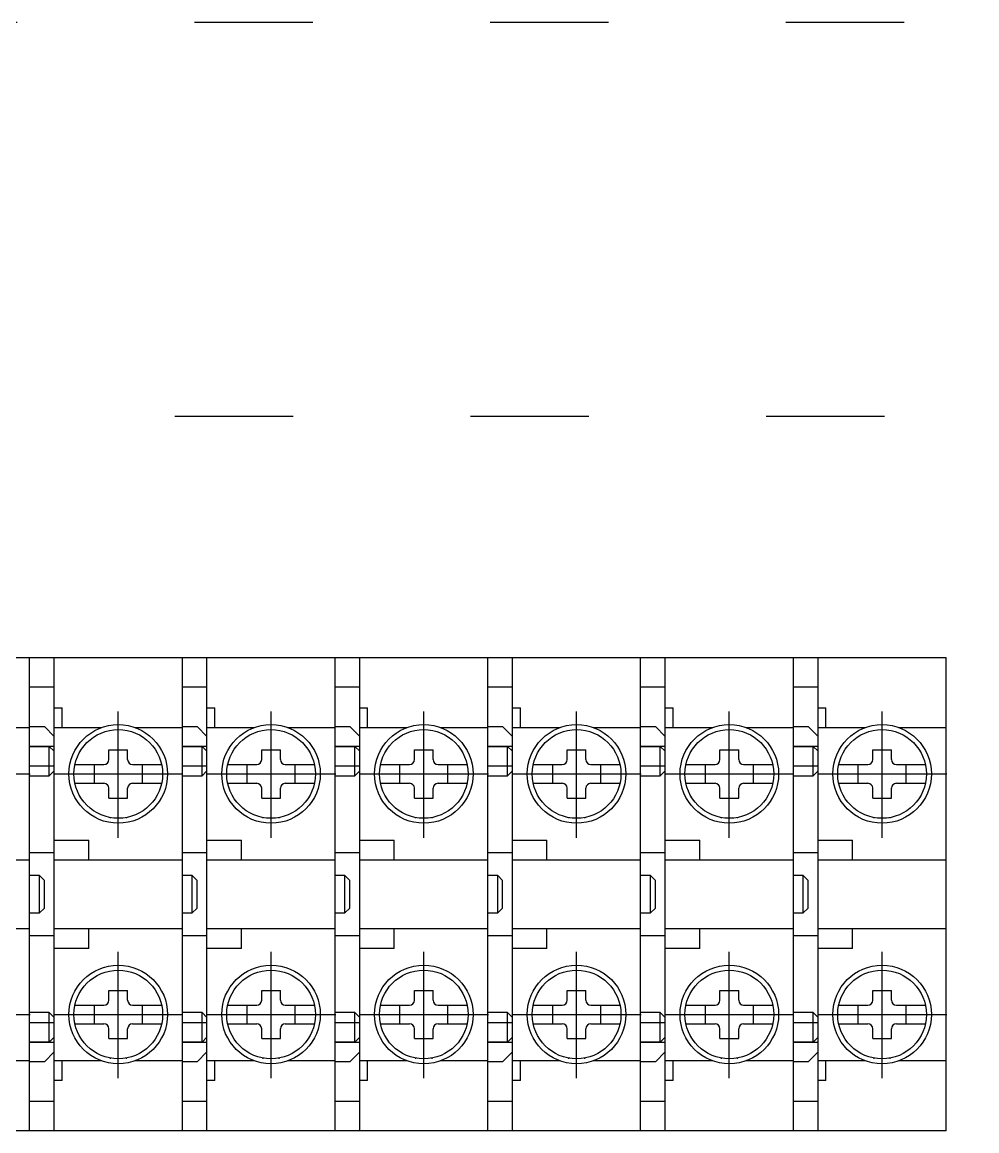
# Model space of a CAD drawing. Header units: millimetres. Extents: x 14879 to 38758, y -20740 to 1136.
# Drawn here: x 35504.6 to 35601.5, y -7516.8 to -7404.4 of the extents above; entities that cross this region are included whole.
import ezdxf

# ---------------------------------------------------------------- set-up
doc = ezdxf.new("R2010")
doc.units = ezdxf.units.MM
doc.linetypes.add('ACAD_ISO03W100', pattern=[30, 12, -18])
doc.linetypes.add('CENTER', pattern=[50.8, 31.75, -6.35, 6.35, -6.35])

msp = doc.modelspace()

# ---------------------------------------------------------------- linework, layer by layer
at = {"color": 3}
for p, q in [((35489.88, -7468.84), (35505.38, -7468.84)), ((35505.38, -7516.84), (35505.38, -7468.84)), ((35505.38, -7516.84), (35505.38, -7468.84)), ((35505.38, -7468.84), (35520.88, -7468.84)), ((35505.38, -7516.84), (35505.38, -7468.84)), ((35507.88, -7489.34), (35507.88, -7468.84)), ((35520.88, -7516.84), (35520.88, -7468.84)), ((35520.88, -7516.84), (35520.88, -7468.84)), ((35520.88, -7468.84), (35536.38, -7468.84)), ((35520.88, -7516.84), (35520.88, -7468.84)), ((35523.38, -7489.34), (35523.38, -7468.84)), ((35536.38, -7516.84), (35536.38, -7468.84)), ((35536.38, -7516.84), (35536.38, -7468.84)), ((35536.38, -7468.84), (35551.88, -7468.84)), ((35536.38, -7516.84), (35536.38, -7468.84)), ((35538.88, -7489.34), (35538.88, -7468.84)), ((35551.88, -7516.84), (35551.88, -7468.84)), ((35551.88, -7516.84), (35551.88, -7468.84)), ((35551.88, -7468.84), (35567.38, -7468.84)), ((35551.88, -7516.84), (35551.88, -7468.84)), ((35554.38, -7489.34), (35554.38, -7468.84)), ((35567.38, -7516.84), (35567.38, -7468.84)), ((35567.38, -7516.84), (35567.38, -7468.84)), ((35567.38, -7468.84), (35582.88, -7468.84)), ((35567.38, -7516.84), (35567.38, -7468.84)), ((35569.88, -7489.34), (35569.88, -7468.84)), ((35582.88, -7516.84), (35582.88, -7468.84)), ((35582.88, -7516.84), (35582.88, -7468.84)), ((35582.88, -7468.84), (35598.38, -7468.84)), ((35582.88, -7516.84), (35582.88, -7468.84)), ((35585.38, -7489.34), (35585.38, -7468.84)), ((35598.38, -7516.84), (35598.38, -7468.84)), ((35507.88, -7471.84), (35505.38, -7471.84)), ((35523.38, -7471.84), (35520.88, -7471.84)), ((35538.88, -7471.84), (35536.38, -7471.84)), ((35554.38, -7471.84), (35551.88, -7471.84)), ((35569.88, -7471.84), (35567.38, -7471.84)), ((35585.38, -7471.84), (35582.88, -7471.84)), ((35507.88, -7473.94), (35508.68, -7473.94)), ((35508.68, -7475.94), (35508.68, -7473.94)), ((35523.38, -7473.94), (35524.18, -7473.94)), ((35524.18, -7475.94), (35524.18, -7473.94)), ((35538.88, -7473.94), (35539.68, -7473.94)), ((35539.68, -7475.94), (35539.68, -7473.94)), ((35554.38, -7473.94), (35555.18, -7473.94)), ((35555.18, -7475.94), (35555.18, -7473.94)), ((35569.88, -7473.94), (35570.68, -7473.94)), ((35570.68, -7475.94), (35570.68, -7473.94)), ((35585.38, -7473.94), (35586.18, -7473.94)), ((35586.18, -7475.94), (35586.18, -7473.94)), ((35500.58, -7475.94), (35505.38, -7475.94)), ((35505.38, -7475.84), (35506.88, -7475.84)), ((35505.38, -7475.84), (35506.88, -7475.84)), ((35507.88, -7476.84), (35506.88, -7475.84)), ((35507.88, -7476.84), (35506.88, -7475.84)), ((35507.88, -7475.94), (35512.67, -7475.94)), ((35516.08, -7475.94), (35520.88, -7475.94)), ((35520.88, -7475.84), (35522.38, -7475.84)), ((35520.88, -7475.84), (35522.38, -7475.84)), ((35523.38, -7476.84), (35522.38, -7475.84)), ((35523.38, -7476.84), (35522.38, -7475.84)), ((35523.38, -7475.94), (35528.17, -7475.94)), ((35531.58, -7475.94), (35536.38, -7475.94)), ((35536.38, -7475.84), (35537.88, -7475.84)), ((35536.38, -7475.84), (35537.88, -7475.84)), ((35538.88, -7476.84), (35537.88, -7475.84)), ((35538.88, -7476.84), (35537.88, -7475.84)), ((35538.88, -7475.94), (35543.67, -7475.94)), ((35547.08, -7475.94), (35551.88, -7475.94)), ((35551.88, -7475.84), (35553.38, -7475.84)), ((35551.88, -7475.84), (35553.38, -7475.84)), ((35554.38, -7476.84), (35553.38, -7475.84)), ((35554.38, -7476.84), (35553.38, -7475.84)), ((35554.38, -7475.94), (35559.17, -7475.94)), ((35562.58, -7475.94), (35567.38, -7475.94)), ((35567.38, -7475.84), (35568.88, -7475.84)), ((35567.38, -7475.84), (35568.88, -7475.84)), ((35569.88, -7476.84), (35568.88, -7475.84)), ((35569.88, -7476.84), (35568.88, -7475.84)), ((35569.88, -7475.94), (35574.67, -7475.94)), ((35578.08, -7475.94), (35582.88, -7475.94)), ((35582.88, -7475.84), (35584.38, -7475.84)), ((35582.88, -7475.84), (35584.38, -7475.84)), ((35585.38, -7476.84), (35584.38, -7475.84)), ((35585.38, -7476.84), (35584.38, -7475.84)), ((35585.38, -7475.94), (35590.17, -7475.94)), ((35593.58, -7475.94), (35598.38, -7475.94)), ((35507.88, -7508.84), (35507.88, -7476.84)), ((35507.88, -7508.84), (35507.88, -7476.84)), ((35523.38, -7508.84), (35523.38, -7476.84)), ((35523.38, -7508.84), (35523.38, -7476.84)), ((35538.88, -7508.84), (35538.88, -7476.84)), ((35538.88, -7508.84), (35538.88, -7476.84)), ((35554.38, -7508.84), (35554.38, -7476.84)), ((35554.38, -7508.84), (35554.38, -7476.84)), ((35569.88, -7508.84), (35569.88, -7476.84)), ((35569.88, -7508.84), (35569.88, -7476.84)), ((35585.38, -7508.84), (35585.38, -7476.84)), ((35585.38, -7508.84), (35585.38, -7476.84)), ((35505.38, -7477.84), (35507.38, -7477.84)), ((35505.38, -7477.84), (35507.38, -7477.84)), ((35507.88, -7477.84), (35505.38, -7477.84)), ((35507.38, -7480.84), (35507.38, -7477.84)), ((35507.38, -7477.84), (35507.88, -7478.34)), ((35507.38, -7480.84), (35507.38, -7477.84)), ((35507.38, -7477.84), (35507.88, -7478.34)), ((35513.43, -7478.19), (35515.33, -7478.19)), ((35513.43, -7479.19), (35513.43, -7478.19)), ((35515.33, -7479.19), (35515.33, -7478.19)), ((35520.88, -7477.84), (35522.88, -7477.84)), ((35520.88, -7477.84), (35522.88, -7477.84)), ((35523.38, -7477.84), (35520.88, -7477.84)), ((35522.88, -7480.84), (35522.88, -7477.84)), ((35522.88, -7477.84), (35523.38, -7478.34)), ((35522.88, -7480.84), (35522.88, -7477.84)), ((35522.88, -7477.84), (35523.38, -7478.34)), ((35528.93, -7478.19), (35530.83, -7478.19)), ((35528.93, -7479.19), (35528.93, -7478.19)), ((35530.83, -7479.19), (35530.83, -7478.19)), ((35536.38, -7477.84), (35538.38, -7477.84)), ((35536.38, -7477.84), (35538.38, -7477.84)), ((35538.88, -7477.84), (35536.38, -7477.84)), ((35538.38, -7480.84), (35538.38, -7477.84)), ((35538.38, -7477.84), (35538.88, -7478.34)), ((35538.38, -7480.84), (35538.38, -7477.84)), ((35538.38, -7477.84), (35538.88, -7478.34)), ((35544.43, -7478.19), (35546.33, -7478.19)), ((35544.43, -7479.19), (35544.43, -7478.19)), ((35546.33, -7479.19), (35546.33, -7478.19)), ((35551.88, -7477.84), (35553.88, -7477.84)), ((35551.88, -7477.84), (35553.88, -7477.84)), ((35554.38, -7477.84), (35551.88, -7477.84)), ((35553.88, -7480.84), (35553.88, -7477.84)), ((35553.88, -7477.84), (35554.38, -7478.34)), ((35553.88, -7480.84), (35553.88, -7477.84)), ((35553.88, -7477.84), (35554.38, -7478.34)), ((35559.93, -7478.19), (35561.83, -7478.19)), ((35559.93, -7479.19), (35559.93, -7478.19)), ((35561.83, -7479.19), (35561.83, -7478.19)), ((35567.38, -7477.84), (35569.38, -7477.84)), ((35567.38, -7477.84), (35569.38, -7477.84)), ((35569.88, -7477.84), (35567.38, -7477.84)), ((35569.38, -7480.84), (35569.38, -7477.84)), ((35569.38, -7477.84), (35569.88, -7478.34)), ((35569.38, -7480.84), (35569.38, -7477.84)), ((35569.38, -7477.84), (35569.88, -7478.34)), ((35575.43, -7478.19), (35577.33, -7478.19)), ((35575.43, -7479.19), (35575.43, -7478.19)), ((35577.33, -7479.19), (35577.33, -7478.19)), ((35582.88, -7477.84), (35584.88, -7477.84)), ((35582.88, -7477.84), (35584.88, -7477.84)), ((35585.38, -7477.84), (35582.88, -7477.84)), ((35584.88, -7480.84), (35584.88, -7477.84)), ((35584.88, -7477.84), (35585.38, -7478.34)), ((35584.88, -7480.84), (35584.88, -7477.84)), ((35584.88, -7477.84), (35585.38, -7478.34)), ((35590.93, -7478.19), (35592.83, -7478.19)), ((35590.93, -7479.19), (35590.93, -7478.19)), ((35592.83, -7479.19), (35592.83, -7478.19)), ((35507.88, -7479.84), (35505.38, -7479.84)), ((35507.38, -7480.84), (35507.88, -7480.34)), ((35507.38, -7480.84), (35507.88, -7480.34)), ((35509.98, -7479.69), (35512.93, -7479.69)), ((35511.93, -7479.69), (35511.93, -7481.59)), ((35515.83, -7479.69), (35518.78, -7479.69)), ((35516.83, -7481.59), (35516.83, -7479.69)), ((35523.38, -7479.84), (35520.88, -7479.84)), ((35522.88, -7480.84), (35523.38, -7480.34)), ((35522.88, -7480.84), (35523.38, -7480.34)), ((35525.48, -7479.69), (35528.43, -7479.69)), ((35527.43, -7479.69), (35527.43, -7481.59)), ((35531.33, -7479.69), (35534.28, -7479.69)), ((35532.33, -7481.59), (35532.33, -7479.69)), ((35538.88, -7479.84), (35536.38, -7479.84)), ((35538.38, -7480.84), (35538.88, -7480.34)), ((35538.38, -7480.84), (35538.88, -7480.34)), ((35540.98, -7479.69), (35543.93, -7479.69)), ((35542.93, -7479.69), (35542.93, -7481.59)), ((35546.83, -7479.69), (35549.78, -7479.69)), ((35547.83, -7481.59), (35547.83, -7479.69)), ((35554.38, -7479.84), (35551.88, -7479.84)), ((35553.88, -7480.84), (35554.38, -7480.34)), ((35553.88, -7480.84), (35554.38, -7480.34)), ((35556.48, -7479.69), (35559.43, -7479.69)), ((35558.43, -7479.69), (35558.43, -7481.59)), ((35562.33, -7479.69), (35565.28, -7479.69)), ((35563.33, -7481.59), (35563.33, -7479.69)), ((35569.88, -7479.84), (35567.38, -7479.84)), ((35569.38, -7480.84), (35569.88, -7480.34)), ((35569.38, -7480.84), (35569.88, -7480.34)), ((35571.98, -7479.69), (35574.93, -7479.69)), ((35573.93, -7479.69), (35573.93, -7481.59)), ((35577.83, -7479.69), (35580.78, -7479.69)), ((35578.83, -7481.59), (35578.83, -7479.69)), ((35585.38, -7479.84), (35582.88, -7479.84)), ((35584.88, -7480.84), (35585.38, -7480.34)), ((35584.88, -7480.84), (35585.38, -7480.34)), ((35587.48, -7479.69), (35590.43, -7479.69)), ((35589.43, -7479.69), (35589.43, -7481.59)), ((35593.33, -7479.69), (35596.28, -7479.69)), ((35594.33, -7481.59), (35594.33, -7479.69)), ((35505.38, -7480.84), (35507.38, -7480.84)), ((35505.38, -7480.84), (35507.38, -7480.84)), ((35509.98, -7481.59), (35512.93, -7481.59)), ((35515.83, -7481.59), (35518.78, -7481.59)), ((35520.88, -7480.84), (35522.88, -7480.84)), ((35520.88, -7480.84), (35522.88, -7480.84)), ((35525.48, -7481.59), (35528.43, -7481.59)), ((35531.33, -7481.59), (35534.28, -7481.59)), ((35536.38, -7480.84), (35538.38, -7480.84)), ((35536.38, -7480.84), (35538.38, -7480.84)), ((35540.98, -7481.59), (35543.93, -7481.59)), ((35546.83, -7481.59), (35549.78, -7481.59)), ((35551.88, -7480.84), (35553.88, -7480.84)), ((35551.88, -7480.84), (35553.88, -7480.84)), ((35556.48, -7481.59), (35559.43, -7481.59)), ((35562.33, -7481.59), (35565.28, -7481.59)), ((35567.38, -7480.84), (35569.38, -7480.84)), ((35567.38, -7480.84), (35569.38, -7480.84)), ((35571.98, -7481.59), (35574.93, -7481.59)), ((35577.83, -7481.59), (35580.78, -7481.59)), ((35582.88, -7480.84), (35584.88, -7480.84)), ((35582.88, -7480.84), (35584.88, -7480.84)), ((35587.48, -7481.59), (35590.43, -7481.59)), ((35593.33, -7481.59), (35596.28, -7481.59)), ((35513.43, -7483.09), (35513.43, -7482.09)), ((35515.33, -7483.09), (35515.33, -7482.09)), ((35528.93, -7483.09), (35528.93, -7482.09)), ((35530.83, -7483.09), (35530.83, -7482.09)), ((35544.43, -7483.09), (35544.43, -7482.09)), ((35546.33, -7483.09), (35546.33, -7482.09)), ((35559.93, -7483.09), (35559.93, -7482.09)), ((35561.83, -7483.09), (35561.83, -7482.09)), ((35575.43, -7483.09), (35575.43, -7482.09)), ((35577.33, -7483.09), (35577.33, -7482.09)), ((35590.93, -7483.09), (35590.93, -7482.09)), ((35592.83, -7483.09), (35592.83, -7482.09)), ((35513.43, -7483.09), (35515.33, -7483.09)), ((35528.93, -7483.09), (35530.83, -7483.09)), ((35544.43, -7483.09), (35546.33, -7483.09)), ((35559.93, -7483.09), (35561.83, -7483.09)), ((35575.43, -7483.09), (35577.33, -7483.09)), ((35590.93, -7483.09), (35592.83, -7483.09)), ((35513.58, -7485.14), (35513.58, -7485.07)), ((35515.18, -7485.07), (35515.18, -7485.14)), ((35529.08, -7485.14), (35529.08, -7485.07)), ((35530.68, -7485.07), (35530.68, -7485.14)), ((35544.58, -7485.14), (35544.58, -7485.07)), ((35546.18, -7485.07), (35546.18, -7485.14)), ((35560.08, -7485.14), (35560.08, -7485.07)), ((35561.68, -7485.07), (35561.68, -7485.14)), ((35575.58, -7485.14), (35575.58, -7485.07)), ((35577.18, -7485.07), (35577.18, -7485.14)), ((35591.08, -7485.14), (35591.08, -7485.07)), ((35592.68, -7485.07), (35592.68, -7485.14)), ((35507.88, -7487.34), (35511.38, -7487.34)), ((35511.38, -7489.34), (35511.38, -7487.34)), ((35523.38, -7487.34), (35526.88, -7487.34)), ((35526.88, -7489.34), (35526.88, -7487.34)), ((35538.88, -7487.34), (35542.38, -7487.34)), ((35542.38, -7489.34), (35542.38, -7487.34)), ((35554.38, -7487.34), (35557.88, -7487.34)), ((35557.88, -7489.34), (35557.88, -7487.34)), ((35569.88, -7487.34), (35573.38, -7487.34)), ((35573.38, -7489.34), (35573.38, -7487.34)), ((35585.38, -7487.34), (35588.88, -7487.34)), ((35588.88, -7489.34), (35588.88, -7487.34)), ((35492.38, -7489.34), (35505.38, -7489.34)), ((35507.88, -7488.64), (35505.38, -7488.64)), ((35507.88, -7489.34), (35520.88, -7489.34)), ((35523.38, -7488.64), (35520.88, -7488.64)), ((35523.38, -7489.34), (35536.38, -7489.34)), ((35538.88, -7488.64), (35536.38, -7488.64)), ((35538.88, -7489.34), (35551.88, -7489.34)), ((35554.38, -7488.64), (35551.88, -7488.64)), ((35554.38, -7489.34), (35567.38, -7489.34)), ((35569.88, -7488.64), (35567.38, -7488.64)), ((35569.88, -7489.34), (35582.88, -7489.34)), ((35585.38, -7488.64), (35582.88, -7488.64)), ((35585.38, -7489.34), (35598.38, -7489.34)), ((35506.38, -7490.94), (35505.38, -7490.94)), ((35506.38, -7490.94), (35505.38, -7490.94)), ((35506.38, -7494.74), (35506.38, -7490.94)), ((35506.38, -7490.94), (35506.88, -7491.44)), ((35506.38, -7494.74), (35506.38, -7490.94)), ((35506.38, -7490.94), (35506.88, -7491.44)), ((35506.88, -7494.24), (35506.88, -7491.44)), ((35506.88, -7494.24), (35506.88, -7491.44)), ((35521.88, -7490.94), (35520.88, -7490.94)), ((35521.88, -7490.94), (35520.88, -7490.94)), ((35521.88, -7494.74), (35521.88, -7490.94)), ((35521.88, -7490.94), (35522.38, -7491.44)), ((35521.88, -7494.74), (35521.88, -7490.94)), ((35521.88, -7490.94), (35522.38, -7491.44)), ((35522.38, -7494.24), (35522.38, -7491.44)), ((35522.38, -7494.24), (35522.38, -7491.44)), ((35537.38, -7490.94), (35536.38, -7490.94)), ((35537.38, -7490.94), (35536.38, -7490.94)), ((35537.38, -7494.74), (35537.38, -7490.94)), ((35537.38, -7490.94), (35537.88, -7491.44)), ((35537.38, -7494.74), (35537.38, -7490.94)), ((35537.38, -7490.94), (35537.88, -7491.44)), ((35537.88, -7494.24), (35537.88, -7491.44)), ((35537.88, -7494.24), (35537.88, -7491.44)), ((35552.88, -7490.94), (35551.88, -7490.94)), ((35552.88, -7490.94), (35551.88, -7490.94)), ((35552.88, -7494.74), (35552.88, -7490.94)), ((35552.88, -7490.94), (35553.38, -7491.44)), ((35552.88, -7494.74), (35552.88, -7490.94)), ((35552.88, -7490.94), (35553.38, -7491.44)), ((35553.38, -7494.24), (35553.38, -7491.44)), ((35553.38, -7494.24), (35553.38, -7491.44)), ((35568.38, -7490.94), (35567.38, -7490.94)), ((35568.38, -7490.94), (35567.38, -7490.94)), ((35568.38, -7494.74), (35568.38, -7490.94)), ((35568.38, -7490.94), (35568.88, -7491.44)), ((35568.38, -7494.74), (35568.38, -7490.94)), ((35568.38, -7490.94), (35568.88, -7491.44)), ((35568.88, -7494.24), (35568.88, -7491.44)), ((35568.88, -7494.24), (35568.88, -7491.44)), ((35583.88, -7490.94), (35582.88, -7490.94)), ((35583.88, -7490.94), (35582.88, -7490.94)), ((35583.88, -7494.74), (35583.88, -7490.94)), ((35583.88, -7490.94), (35584.38, -7491.44)), ((35583.88, -7494.74), (35583.88, -7490.94)), ((35583.88, -7490.94), (35584.38, -7491.44)), ((35584.38, -7494.24), (35584.38, -7491.44)), ((35584.38, -7494.24), (35584.38, -7491.44)), ((35506.88, -7494.24), (35506.38, -7494.74)), ((35506.88, -7494.24), (35506.38, -7494.74)), ((35522.38, -7494.24), (35521.88, -7494.74)), ((35522.38, -7494.24), (35521.88, -7494.74)), ((35537.88, -7494.24), (35537.38, -7494.74)), ((35537.88, -7494.24), (35537.38, -7494.74)), ((35553.38, -7494.24), (35552.88, -7494.74)), ((35553.38, -7494.24), (35552.88, -7494.74)), ((35568.88, -7494.24), (35568.38, -7494.74)), ((35568.88, -7494.24), (35568.38, -7494.74)), ((35584.38, -7494.24), (35583.88, -7494.74)), ((35584.38, -7494.24), (35583.88, -7494.74)), ((35505.38, -7494.74), (35506.38, -7494.74)), ((35505.38, -7494.74), (35506.38, -7494.74)), ((35520.88, -7494.74), (35521.88, -7494.74)), ((35520.88, -7494.74), (35521.88, -7494.74)), ((35536.38, -7494.74), (35537.38, -7494.74)), ((35536.38, -7494.74), (35537.38, -7494.74)), ((35551.88, -7494.74), (35552.88, -7494.74)), ((35551.88, -7494.74), (35552.88, -7494.74)), ((35567.38, -7494.74), (35568.38, -7494.74)), ((35567.38, -7494.74), (35568.38, -7494.74)), ((35582.88, -7494.74), (35583.88, -7494.74)), ((35582.88, -7494.74), (35583.88, -7494.74)), ((35505.38, -7496.34), (35492.38, -7496.34)), ((35520.88, -7496.34), (35507.88, -7496.34)), ((35507.88, -7516.84), (35507.88, -7496.34)), ((35511.38, -7498.34), (35511.38, -7496.34)), ((35536.38, -7496.34), (35523.38, -7496.34)), ((35523.38, -7516.84), (35523.38, -7496.34)), ((35526.88, -7498.34), (35526.88, -7496.34)), ((35551.88, -7496.34), (35538.88, -7496.34)), ((35538.88, -7516.84), (35538.88, -7496.34)), ((35542.38, -7498.34), (35542.38, -7496.34)), ((35567.38, -7496.34), (35554.38, -7496.34)), ((35554.38, -7516.84), (35554.38, -7496.34)), ((35557.88, -7498.34), (35557.88, -7496.34)), ((35582.88, -7496.34), (35569.88, -7496.34)), ((35569.88, -7516.84), (35569.88, -7496.34)), ((35573.38, -7498.34), (35573.38, -7496.34)), ((35598.38, -7496.34), (35585.38, -7496.34)), ((35585.38, -7516.84), (35585.38, -7496.34)), ((35588.88, -7498.34), (35588.88, -7496.34)), ((35505.38, -7497.04), (35507.88, -7497.04)), ((35520.88, -7497.04), (35523.38, -7497.04)), ((35536.38, -7497.04), (35538.88, -7497.04)), ((35551.88, -7497.04), (35554.38, -7497.04)), ((35567.38, -7497.04), (35569.88, -7497.04)), ((35582.88, -7497.04), (35585.38, -7497.04)), ((35511.38, -7498.34), (35507.88, -7498.34)), ((35526.88, -7498.34), (35523.38, -7498.34)), ((35542.38, -7498.34), (35538.88, -7498.34)), ((35557.88, -7498.34), (35554.38, -7498.34)), ((35573.38, -7498.34), (35569.88, -7498.34)), ((35588.88, -7498.34), (35585.38, -7498.34)), ((35513.43, -7502.59), (35515.33, -7502.59)), ((35513.43, -7503.59), (35513.43, -7502.59)), ((35515.33, -7503.59), (35515.33, -7502.59)), ((35528.93, -7502.59), (35530.83, -7502.59)), ((35528.93, -7503.59), (35528.93, -7502.59)), ((35530.83, -7503.59), (35530.83, -7502.59)), ((35544.43, -7502.59), (35546.33, -7502.59)), ((35544.43, -7503.59), (35544.43, -7502.59)), ((35546.33, -7503.59), (35546.33, -7502.59)), ((35559.93, -7502.59), (35561.83, -7502.59)), ((35559.93, -7503.59), (35559.93, -7502.59)), ((35561.83, -7503.59), (35561.83, -7502.59)), ((35575.43, -7502.59), (35577.33, -7502.59)), ((35575.43, -7503.59), (35575.43, -7502.59)), ((35577.33, -7503.59), (35577.33, -7502.59)), ((35590.93, -7502.59), (35592.83, -7502.59)), ((35590.93, -7503.59), (35590.93, -7502.59)), ((35592.83, -7503.59), (35592.83, -7502.59)), ((35509.98, -7504.09), (35512.93, -7504.09)), ((35511.93, -7504.09), (35511.93, -7505.99)), ((35515.83, -7504.09), (35518.78, -7504.09)), ((35516.83, -7505.99), (35516.83, -7504.09)), ((35525.48, -7504.09), (35528.43, -7504.09)), ((35527.43, -7504.09), (35527.43, -7505.99)), ((35531.33, -7504.09), (35534.28, -7504.09)), ((35532.33, -7505.99), (35532.33, -7504.09)), ((35540.98, -7504.09), (35543.93, -7504.09)), ((35542.93, -7504.09), (35542.93, -7505.99)), ((35546.83, -7504.09), (35549.78, -7504.09)), ((35547.83, -7505.99), (35547.83, -7504.09)), ((35556.48, -7504.09), (35559.43, -7504.09)), ((35558.43, -7504.09), (35558.43, -7505.99)), ((35562.33, -7504.09), (35565.28, -7504.09)), ((35563.33, -7505.99), (35563.33, -7504.09)), ((35571.98, -7504.09), (35574.93, -7504.09)), ((35573.93, -7504.09), (35573.93, -7505.99)), ((35577.83, -7504.09), (35580.78, -7504.09)), ((35578.83, -7505.99), (35578.83, -7504.09)), ((35587.48, -7504.09), (35590.43, -7504.09)), ((35589.43, -7504.09), (35589.43, -7505.99)), ((35593.33, -7504.09), (35596.28, -7504.09)), ((35594.33, -7505.99), (35594.33, -7504.09)), ((35507.38, -7504.84), (35505.38, -7504.84)), ((35507.38, -7504.84), (35505.38, -7504.84)), ((35507.38, -7507.84), (35507.38, -7504.84)), ((35507.88, -7505.34), (35507.38, -7504.84)), ((35507.38, -7507.84), (35507.38, -7504.84)), ((35507.88, -7505.34), (35507.38, -7504.84)), ((35522.88, -7504.84), (35520.88, -7504.84)), ((35522.88, -7504.84), (35520.88, -7504.84)), ((35522.88, -7507.84), (35522.88, -7504.84)), ((35523.38, -7505.34), (35522.88, -7504.84)), ((35522.88, -7507.84), (35522.88, -7504.84)), ((35523.38, -7505.34), (35522.88, -7504.84)), ((35538.38, -7504.84), (35536.38, -7504.84)), ((35538.38, -7504.84), (35536.38, -7504.84)), ((35538.38, -7507.84), (35538.38, -7504.84)), ((35538.88, -7505.34), (35538.38, -7504.84)), ((35538.38, -7507.84), (35538.38, -7504.84)), ((35538.88, -7505.34), (35538.38, -7504.84)), ((35553.88, -7504.84), (35551.88, -7504.84)), ((35553.88, -7504.84), (35551.88, -7504.84)), ((35553.88, -7507.84), (35553.88, -7504.84)), ((35554.38, -7505.34), (35553.88, -7504.84)), ((35553.88, -7507.84), (35553.88, -7504.84)), ((35554.38, -7505.34), (35553.88, -7504.84)), ((35569.38, -7504.84), (35567.38, -7504.84)), ((35569.38, -7504.84), (35567.38, -7504.84)), ((35569.38, -7507.84), (35569.38, -7504.84)), ((35569.88, -7505.34), (35569.38, -7504.84)), ((35569.38, -7507.84), (35569.38, -7504.84)), ((35569.88, -7505.34), (35569.38, -7504.84)), ((35584.88, -7504.84), (35582.88, -7504.84)), ((35584.88, -7504.84), (35582.88, -7504.84)), ((35584.88, -7507.84), (35584.88, -7504.84)), ((35585.38, -7505.34), (35584.88, -7504.84)), ((35584.88, -7507.84), (35584.88, -7504.84)), ((35585.38, -7505.34), (35584.88, -7504.84)), ((35505.38, -7505.84), (35507.88, -7505.84)), ((35509.98, -7505.99), (35512.93, -7505.99)), ((35513.43, -7507.49), (35513.43, -7506.49)), ((35515.33, -7507.49), (35515.33, -7506.49)), ((35515.83, -7505.99), (35518.78, -7505.99)), ((35520.88, -7505.84), (35523.38, -7505.84)), ((35525.48, -7505.99), (35528.43, -7505.99)), ((35528.93, -7507.49), (35528.93, -7506.49)), ((35530.83, -7507.49), (35530.83, -7506.49)), ((35531.33, -7505.99), (35534.28, -7505.99)), ((35536.38, -7505.84), (35538.88, -7505.84)), ((35540.98, -7505.99), (35543.93, -7505.99)), ((35544.43, -7507.49), (35544.43, -7506.49)), ((35546.33, -7507.49), (35546.33, -7506.49)), ((35546.83, -7505.99), (35549.78, -7505.99)), ((35551.88, -7505.84), (35554.38, -7505.84)), ((35556.48, -7505.99), (35559.43, -7505.99)), ((35559.93, -7507.49), (35559.93, -7506.49)), ((35561.83, -7507.49), (35561.83, -7506.49)), ((35562.33, -7505.99), (35565.28, -7505.99)), ((35567.38, -7505.84), (35569.88, -7505.84)), ((35571.98, -7505.99), (35574.93, -7505.99)), ((35575.43, -7507.49), (35575.43, -7506.49)), ((35577.33, -7507.49), (35577.33, -7506.49)), ((35577.83, -7505.99), (35580.78, -7505.99)), ((35582.88, -7505.84), (35585.38, -7505.84)), ((35587.48, -7505.99), (35590.43, -7505.99)), ((35590.93, -7507.49), (35590.93, -7506.49)), ((35592.83, -7507.49), (35592.83, -7506.49)), ((35593.33, -7505.99), (35596.28, -7505.99)), ((35507.88, -7507.34), (35507.38, -7507.84)), ((35507.88, -7507.34), (35507.38, -7507.84)), ((35513.43, -7507.49), (35515.33, -7507.49)), ((35523.38, -7507.34), (35522.88, -7507.84)), ((35523.38, -7507.34), (35522.88, -7507.84)), ((35528.93, -7507.49), (35530.83, -7507.49)), ((35538.88, -7507.34), (35538.38, -7507.84)), ((35538.88, -7507.34), (35538.38, -7507.84)), ((35544.43, -7507.49), (35546.33, -7507.49)), ((35554.38, -7507.34), (35553.88, -7507.84)), ((35554.38, -7507.34), (35553.88, -7507.84)), ((35559.93, -7507.49), (35561.83, -7507.49)), ((35569.88, -7507.34), (35569.38, -7507.84)), ((35569.88, -7507.34), (35569.38, -7507.84)), ((35575.43, -7507.49), (35577.33, -7507.49)), ((35585.38, -7507.34), (35584.88, -7507.84)), ((35585.38, -7507.34), (35584.88, -7507.84)), ((35590.93, -7507.49), (35592.83, -7507.49)), ((35507.38, -7507.84), (35505.38, -7507.84)), ((35507.38, -7507.84), (35505.38, -7507.84)), ((35505.38, -7507.84), (35507.88, -7507.84)), ((35506.88, -7509.84), (35507.88, -7508.84)), ((35506.88, -7509.84), (35507.88, -7508.84)), ((35522.88, -7507.84), (35520.88, -7507.84)), ((35522.88, -7507.84), (35520.88, -7507.84)), ((35520.88, -7507.84), (35523.38, -7507.84)), ((35522.38, -7509.84), (35523.38, -7508.84)), ((35522.38, -7509.84), (35523.38, -7508.84)), ((35538.38, -7507.84), (35536.38, -7507.84)), ((35538.38, -7507.84), (35536.38, -7507.84)), ((35536.38, -7507.84), (35538.88, -7507.84)), ((35537.88, -7509.84), (35538.88, -7508.84)), ((35537.88, -7509.84), (35538.88, -7508.84)), ((35553.88, -7507.84), (35551.88, -7507.84)), ((35553.88, -7507.84), (35551.88, -7507.84)), ((35551.88, -7507.84), (35554.38, -7507.84)), ((35553.38, -7509.84), (35554.38, -7508.84)), ((35553.38, -7509.84), (35554.38, -7508.84)), ((35569.38, -7507.84), (35567.38, -7507.84)), ((35569.38, -7507.84), (35567.38, -7507.84)), ((35567.38, -7507.84), (35569.88, -7507.84)), ((35568.88, -7509.84), (35569.88, -7508.84)), ((35568.88, -7509.84), (35569.88, -7508.84)), ((35584.88, -7507.84), (35582.88, -7507.84)), ((35584.88, -7507.84), (35582.88, -7507.84)), ((35582.88, -7507.84), (35585.38, -7507.84)), ((35584.38, -7509.84), (35585.38, -7508.84)), ((35584.38, -7509.84), (35585.38, -7508.84)), ((35505.38, -7509.74), (35500.58, -7509.74)), ((35506.88, -7509.84), (35505.38, -7509.84)), ((35506.88, -7509.84), (35505.38, -7509.84)), ((35512.67, -7509.74), (35507.88, -7509.74)), ((35508.68, -7511.74), (35508.68, -7509.74)), ((35513.58, -7509.54), (35513.58, -7509.47)), ((35515.18, -7509.47), (35515.18, -7509.54)), ((35520.88, -7509.74), (35516.08, -7509.74)), ((35522.38, -7509.84), (35520.88, -7509.84)), ((35522.38, -7509.84), (35520.88, -7509.84)), ((35528.17, -7509.74), (35523.38, -7509.74)), ((35524.18, -7511.74), (35524.18, -7509.74)), ((35529.08, -7509.54), (35529.08, -7509.47)), ((35530.68, -7509.47), (35530.68, -7509.54)), ((35536.38, -7509.74), (35531.58, -7509.74)), ((35537.88, -7509.84), (35536.38, -7509.84)), ((35537.88, -7509.84), (35536.38, -7509.84)), ((35543.67, -7509.74), (35538.88, -7509.74)), ((35539.68, -7511.74), (35539.68, -7509.74)), ((35544.58, -7509.54), (35544.58, -7509.47)), ((35546.18, -7509.47), (35546.18, -7509.54)), ((35551.88, -7509.74), (35547.08, -7509.74)), ((35553.38, -7509.84), (35551.88, -7509.84)), ((35553.38, -7509.84), (35551.88, -7509.84)), ((35559.17, -7509.74), (35554.38, -7509.74)), ((35555.18, -7511.74), (35555.18, -7509.74)), ((35560.08, -7509.54), (35560.08, -7509.47)), ((35561.68, -7509.47), (35561.68, -7509.54)), ((35567.38, -7509.74), (35562.58, -7509.74)), ((35568.88, -7509.84), (35567.38, -7509.84)), ((35568.88, -7509.84), (35567.38, -7509.84)), ((35574.67, -7509.74), (35569.88, -7509.74)), ((35570.68, -7511.74), (35570.68, -7509.74)), ((35575.58, -7509.54), (35575.58, -7509.47)), ((35577.18, -7509.47), (35577.18, -7509.54)), ((35582.88, -7509.74), (35578.08, -7509.74)), ((35584.38, -7509.84), (35582.88, -7509.84)), ((35584.38, -7509.84), (35582.88, -7509.84)), ((35590.17, -7509.74), (35585.38, -7509.74)), ((35586.18, -7511.74), (35586.18, -7509.74)), ((35591.08, -7509.54), (35591.08, -7509.47)), ((35592.68, -7509.47), (35592.68, -7509.54)), ((35598.38, -7509.74), (35593.58, -7509.74)), ((35508.68, -7511.74), (35507.88, -7511.74)), ((35524.18, -7511.74), (35523.38, -7511.74)), ((35539.68, -7511.74), (35538.88, -7511.74)), ((35555.18, -7511.74), (35554.38, -7511.74)), ((35570.68, -7511.74), (35569.88, -7511.74)), ((35586.18, -7511.74), (35585.38, -7511.74)), ((35505.38, -7513.84), (35507.88, -7513.84)), ((35520.88, -7513.84), (35523.38, -7513.84)), ((35536.38, -7513.84), (35538.88, -7513.84)), ((35551.88, -7513.84), (35554.38, -7513.84)), ((35567.38, -7513.84), (35569.88, -7513.84)), ((35582.88, -7513.84), (35585.38, -7513.84)), ((35505.38, -7516.84), (35489.88, -7516.84)), ((35520.88, -7516.84), (35505.38, -7516.84)), ((35536.38, -7516.84), (35520.88, -7516.84)), ((35551.88, -7516.84), (35536.38, -7516.84)), ((35567.38, -7516.84), (35551.88, -7516.84)), ((35582.88, -7516.84), (35567.38, -7516.84)), ((35598.38, -7516.84), (35582.88, -7516.84))]:
    msp.add_line(p, q, dxfattribs=at)
at = {"color": 3, "linetype": 'CENTER'}
for p, q in [((35514.38, -7487.11), (35514.38, -7474.29)), ((35529.88, -7487.11), (35529.88, -7474.29)), ((35545.38, -7487.11), (35545.38, -7474.29)), ((35560.88, -7487.11), (35560.88, -7474.29)), ((35576.38, -7487.11), (35576.38, -7474.29)), ((35591.88, -7487.11), (35591.88, -7474.29)), ((35492.42, -7480.64), (35505.44, -7480.64)), ((35507.92, -7480.64), (35520.94, -7480.64)), ((35523.42, -7480.64), (35536.44, -7480.64)), ((35538.92, -7480.64), (35551.94, -7480.64)), ((35554.42, -7480.64), (35567.44, -7480.64)), ((35569.92, -7480.64), (35582.94, -7480.64)), ((35585.42, -7480.64), (35598.44, -7480.64)), ((35514.38, -7511.51), (35514.38, -7498.69)), ((35529.88, -7511.51), (35529.88, -7498.69)), ((35545.38, -7511.51), (35545.38, -7498.69)), ((35560.88, -7511.51), (35560.88, -7498.69)), ((35576.38, -7511.51), (35576.38, -7498.69)), ((35591.88, -7511.51), (35591.88, -7498.69)), ((35492.42, -7505.04), (35505.44, -7505.04)), ((35507.92, -7505.04), (35520.94, -7505.04)), ((35523.42, -7505.04), (35536.44, -7505.04)), ((35538.92, -7505.04), (35551.94, -7505.04)), ((35554.42, -7505.04), (35567.44, -7505.04)), ((35569.92, -7505.04), (35582.94, -7505.04)), ((35585.42, -7505.04), (35598.44, -7505.04))]:
    msp.add_line(p, q, dxfattribs=at)
at = {"color": 1, "linetype": 'ACAD_ISO03W100'}
msp.add_lwpolyline([(35012.11, -7444.38), (35012.11, -7404.38), (35622.12, -7404.38), (35622.12, -7444.38)], close=True, dxfattribs=at)
at = {"color": 3}
for centre, radius in [((35514.38, -7480.64), 5), ((35514.38, -7480.64), 4.5), ((35529.88, -7480.64), 5), ((35529.88, -7480.64), 4.5), ((35545.38, -7480.64), 5), ((35545.38, -7480.64), 4.5), ((35560.88, -7480.64), 5), ((35560.88, -7480.64), 4.5), ((35576.38, -7480.64), 5), ((35576.38, -7480.64), 4.5), ((35591.88, -7480.64), 5), ((35591.88, -7480.64), 4.5), ((35514.38, -7505.04), 5), ((35514.38, -7505.04), 4.5), ((35529.88, -7505.04), 5), ((35529.88, -7505.04), 4.5), ((35545.38, -7505.04), 5), ((35545.38, -7505.04), 4.5), ((35560.88, -7505.04), 5), ((35560.88, -7505.04), 4.5), ((35576.38, -7505.04), 5), ((35576.38, -7505.04), 4.5), ((35591.88, -7505.04), 5), ((35591.88, -7505.04), 4.5)]:
    msp.add_circle(centre, radius, dxfattribs=at)
for centre, start, end in [((35512.93, -7479.19), 270, 0), ((35515.83, -7479.19), 180, 270), ((35528.43, -7479.19), 270, 0), ((35531.33, -7479.19), 180, 270), ((35543.93, -7479.19), 270, 0), ((35546.83, -7479.19), 180, 270), ((35559.43, -7479.19), 270, 0), ((35562.33, -7479.19), 180, 270), ((35574.93, -7479.19), 270, 0), ((35577.83, -7479.19), 180, 270), ((35590.43, -7479.19), 270, 0), ((35593.33, -7479.19), 180, 270), ((35512.93, -7482.09), 0, 90), ((35515.83, -7482.09), 90, 180), ((35528.43, -7482.09), 0, 90), ((35531.33, -7482.09), 90, 180), ((35543.93, -7482.09), 0, 90), ((35546.83, -7482.09), 90, 180), ((35559.43, -7482.09), 0, 90), ((35562.33, -7482.09), 90, 180), ((35574.93, -7482.09), 0, 90), ((35577.83, -7482.09), 90, 180), ((35590.43, -7482.09), 0, 90), ((35593.33, -7482.09), 90, 180), ((35512.93, -7503.59), 270, 0), ((35515.83, -7503.59), 180, 270), ((35528.43, -7503.59), 270, 0), ((35531.33, -7503.59), 180, 270), ((35543.93, -7503.59), 270, 0), ((35546.83, -7503.59), 180, 270), ((35559.43, -7503.59), 270, 0), ((35562.33, -7503.59), 180, 270), ((35574.93, -7503.59), 270, 0), ((35577.83, -7503.59), 180, 270), ((35590.43, -7503.59), 270, 0), ((35593.33, -7503.59), 180, 270), ((35512.93, -7506.49), 0, 90), ((35515.83, -7506.49), 90, 180), ((35528.43, -7506.49), 0, 90), ((35531.33, -7506.49), 90, 180), ((35543.93, -7506.49), 0, 90), ((35546.83, -7506.49), 90, 180), ((35559.43, -7506.49), 0, 90), ((35562.33, -7506.49), 90, 180), ((35574.93, -7506.49), 0, 90), ((35577.83, -7506.49), 90, 180), ((35590.43, -7506.49), 0, 90), ((35593.33, -7506.49), 90, 180)]:
    msp.add_arc(centre, 0.5, start, end, dxfattribs=at)

doc.saveas('drawing.dxf')
